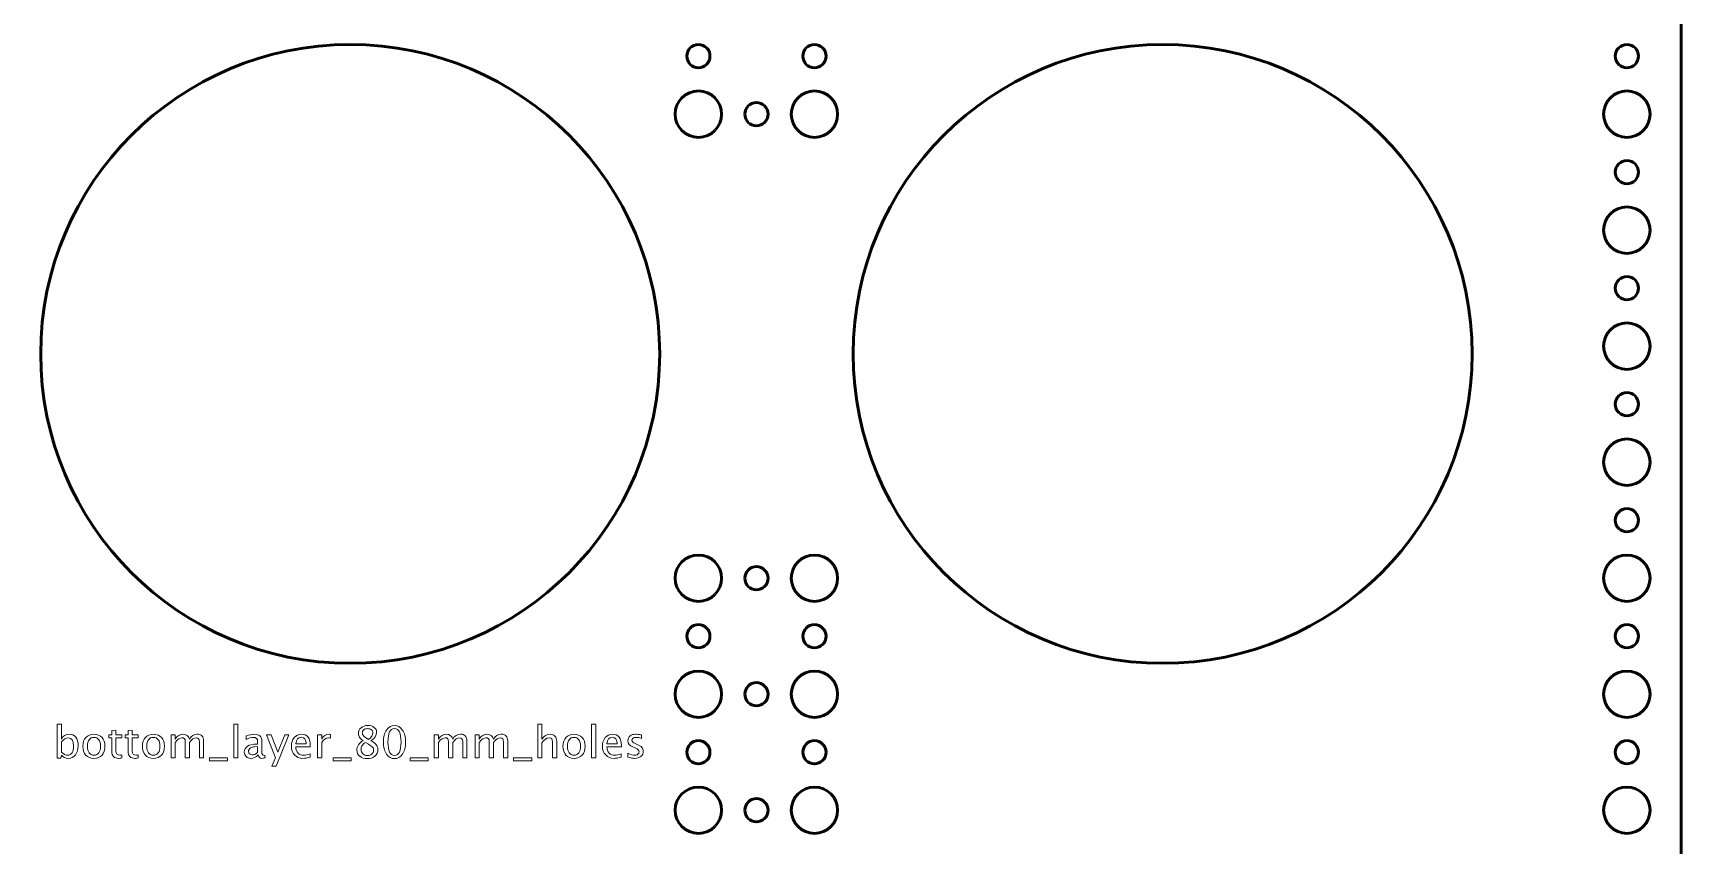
# Model space of a CAD drawing. Header units: centimetres. Extents: x -32.2 to 38.2, y -18.7 to 17.2.
# Drawn here: x 16.9 to 38.2, y -7.85 to 2.65 of the extents above; entities that cross this region are included whole.
import ezdxf

# ---------------------------------------------------------------- set-up
doc = ezdxf.new("R2010")
doc.units = ezdxf.units.CM
doc.header["$MEASUREMENT"] = 0
doc.layers.add('Layer 1', color=7, linetype='Continuous')

msp = doc.modelspace()

# ---------------------------------------------------------------- linework, layer by layer
at = {"layer": 'Layer 1', "lineweight": 53}
for centre, major_axis in [((21, -1.5), (0, 4)), ((25.5, 2.35), (0, 0.15)), ((27, 2.35), (0, 0.15)), ((31.5, -1.5), (0, 4)), ((37.5, 2.35), (0, 0.15)), ((25.50001, 1.59999), (0, 0.30001)), ((27.00001, 1.59999), (0, 0.30001)), ((37.50001, 1.59999), (0, 0.30001)), ((37.5, 0.85), (0, 0.15)), ((37.50001, 0.09999), (0, 0.30001)), ((37.5, -0.65), (0, 0.15)), ((37.50001, -1.40001), (0, 0.30001)), ((37.5, -2.15), (0, 0.15)), ((37.50001, -2.90001), (0, 0.30001)), ((37.5, -3.65), (0, 0.15)), ((25.50001, -4.40001), (0, 0.30001)), ((27.00001, -4.40001), (0, 0.30001)), ((37.50001, -4.40001), (0, 0.30001)), ((25.5, -5.15), (0, 0.15)), ((27, -5.15), (0, 0.15)), ((37.5, -5.15), (0, 0.15)), ((25.50001, -5.90001), (0, 0.30001)), ((27.00001, -5.90001), (0, 0.30001)), ((37.50001, -5.90001), (0, 0.30001)), ((25.5, -6.65), (0, 0.15)), ((27, -6.65), (0, 0.15)), ((37.5, -6.65), (0, 0.15)), ((25.50001, -7.40001), (0, 0.30001)), ((27.00001, -7.40001), (0, 0.30001)), ((37.50001, -7.40001), (0, 0.30001))]:
    msp.add_ellipse(centre, major_axis=major_axis, ratio=1, dxfattribs=at)
for points, knots in [([(3.8, -18.2), (3.8, -18.2), (3.8, 16.7), (3.8, 16.7), (3.8, 16.7), (3.8, 16.97614), (4.02386, 17.2), (4.3, 17.2), (4.3, 17.2), (4.3, 17.2), (37.7, 17.2), (37.7, 17.2), (37.7, 17.2), (37.97614, 17.2), (38.2, 16.97614), (38.2, 16.7), (38.2, 16.7), (38.2, 16.7), (38.2, -18.2), (38.2, -18.2), (38.2, -18.2), (38.2, -18.47614), (37.97614, -18.7), (37.7, -18.7), (37.7, -18.7), (37.7, -18.7), (4.3, -18.7), (4.3, -18.7), (4.3, -18.7), (4.02386, -18.7), (3.8, -18.47614), (3.8, -18.2)], [0, 0, 0, 0, 0.11111111, 0.11111111, 0.11111111, 0.11111111, 0.22222222, 0.22222222, 0.22222222, 0.22222222, 0.33333333, 0.33333333, 0.33333333, 0.33333333, 0.44444444, 0.44444444, 0.44444444, 0.44444444, 0.55555556, 0.55555556, 0.55555556, 0.55555556, 0.66666667, 0.66666667, 0.66666667, 0.66666667, 0.77777778, 0.77777778, 0.77777778, 0.77777778, 1, 1, 1, 1]), ([(26.1, 1.6), (26.1, 1.68284), (26.16716, 1.75), (26.25, 1.75), (26.25, 1.75), (26.33284, 1.75), (26.4, 1.68284), (26.4, 1.6), (26.4, 1.6), (26.4, 1.51716), (26.33284, 1.45), (26.25, 1.45), (26.25, 1.45), (26.16716, 1.45), (26.1, 1.51716), (26.1, 1.6)], [0, 0, 0, 0, 0.2, 0.2, 0.2, 0.2, 0.4, 0.4, 0.4, 0.4, 0.6, 0.6, 0.6, 0.6, 1, 1, 1, 1]), ([(26.1, -4.4), (26.1, -4.31716), (26.16716, -4.25), (26.25, -4.25), (26.25, -4.25), (26.33284, -4.25), (26.4, -4.31716), (26.4, -4.4), (26.4, -4.4), (26.4, -4.48284), (26.33284, -4.55), (26.25, -4.55), (26.25, -4.55), (26.16716, -4.55), (26.1, -4.48284), (26.1, -4.4)], [0, 0, 0, 0, 0.2, 0.2, 0.2, 0.2, 0.4, 0.4, 0.4, 0.4, 0.6, 0.6, 0.6, 0.6, 1, 1, 1, 1]), ([(26.1, -5.9), (26.1, -5.81716), (26.16716, -5.75), (26.25, -5.75), (26.25, -5.75), (26.33284, -5.75), (26.4, -5.81716), (26.4, -5.9), (26.4, -5.9), (26.4, -5.98284), (26.33284, -6.05), (26.25, -6.05), (26.25, -6.05), (26.16716, -6.05), (26.1, -5.98284), (26.1, -5.9)], [0, 0, 0, 0, 0.2, 0.2, 0.2, 0.2, 0.4, 0.4, 0.4, 0.4, 0.6, 0.6, 0.6, 0.6, 1, 1, 1, 1]), ([(26.1, -7.4), (26.1, -7.31716), (26.16716, -7.25), (26.25, -7.25), (26.25, -7.25), (26.33284, -7.25), (26.4, -7.31716), (26.4, -7.4), (26.4, -7.4), (26.4, -7.48284), (26.33284, -7.55), (26.25, -7.55), (26.25, -7.55), (26.16716, -7.55), (26.1, -7.48284), (26.1, -7.4)], [0, 0, 0, 0, 0.2, 0.2, 0.2, 0.2, 0.4, 0.4, 0.4, 0.4, 0.6, 0.6, 0.6, 0.6, 1, 1, 1, 1])]:
    msp.add_open_spline(points, degree=3, knots=knots, dxfattribs=at)
at = {"layer": 'Layer 1', "color": 5, "lineweight": 9}
for points, knots in [([(17.21384, -6.72591), (17.21384, -6.72591), (17.21384, -6.28734), (17.21384, -6.28734), (17.21384, -6.28734), (17.21384, -6.28734), (17.26802, -6.28734), (17.26802, -6.28734), (17.26802, -6.28734), (17.26802, -6.28734), (17.26802, -6.4799), (17.26802, -6.4799), (17.26802, -6.4799), (17.29022, -6.43804), (17.32362, -6.41716), (17.36812, -6.41716), (17.36812, -6.41716), (17.40415, -6.41716), (17.43246, -6.43023), (17.45316, -6.45648), (17.45316, -6.45648), (17.47385, -6.48273), (17.4842, -6.51857), (17.4842, -6.56401), (17.4842, -6.56401), (17.4842, -6.61349), (17.47244, -6.65347), (17.44902, -6.68376), (17.44902, -6.68376), (17.4256, -6.71415), (17.39474, -6.72929), (17.35655, -6.72929), (17.35655, -6.72929), (17.32108, -6.72929), (17.29154, -6.71575), (17.26802, -6.68856), (17.26802, -6.68856), (17.26802, -6.68856), (17.26144, -6.72591), (17.26144, -6.72591), (17.26144, -6.72591), (17.26144, -6.72591), (17.21384, -6.72591), (17.21384, -6.72591)], [0, 0, 0, 0, 0.08333333, 0.08333333, 0.08333333, 0.08333333, 0.16666667, 0.16666667, 0.16666667, 0.16666667, 0.25, 0.25, 0.25, 0.25, 0.33333333, 0.33333333, 0.33333333, 0.33333333, 0.41666667, 0.41666667, 0.41666667, 0.41666667, 0.5, 0.5, 0.5, 0.5, 0.58333333, 0.58333333, 0.58333333, 0.58333333, 0.66666667, 0.66666667, 0.66666667, 0.66666667, 0.75, 0.75, 0.75, 0.75, 0.83333333, 0.83333333, 0.83333333, 0.83333333, 1, 1, 1, 1]), ([(18.04958, -6.72243), (18.03283, -6.72704), (18.01825, -6.72929), (18.00593, -6.72929), (18.00593, -6.72929), (17.97827, -6.72929), (17.95673, -6.72139), (17.9413, -6.70559), (17.9413, -6.70559), (17.92578, -6.68978), (17.91806, -6.66786), (17.91806, -6.63974), (17.91806, -6.63974), (17.91806, -6.63974), (17.91806, -6.46401), (17.91806, -6.46401), (17.91806, -6.46401), (17.91806, -6.46401), (17.88062, -6.46401), (17.88062, -6.46401), (17.88062, -6.46401), (17.88062, -6.46401), (17.88062, -6.42337), (17.88062, -6.42337), (17.88062, -6.42337), (17.88062, -6.42337), (17.91806, -6.42337), (17.91806, -6.42337), (17.91806, -6.42337), (17.91806, -6.42337), (17.91806, -6.36927), (17.91806, -6.36927), (17.91806, -6.36927), (17.91806, -6.36927), (17.97225, -6.3641), (17.97225, -6.3641), (17.97225, -6.3641), (17.97225, -6.3641), (17.97225, -6.42337), (17.97225, -6.42337), (17.97225, -6.42337), (17.97225, -6.42337), (18.05071, -6.42337), (18.05071, -6.42337), (18.05071, -6.42337), (18.05071, -6.42337), (18.05071, -6.46401), (18.05071, -6.46401), (18.05071, -6.46401), (18.05071, -6.46401), (17.97225, -6.46401), (17.97225, -6.46401), (17.97225, -6.46401), (17.97225, -6.46401), (17.97225, -6.62995), (17.97225, -6.62995), (17.97225, -6.62995), (17.97225, -6.66909), (17.98928, -6.68865), (18.02324, -6.68865), (18.02324, -6.68865), (18.03048, -6.68865), (18.03923, -6.68743), (18.04958, -6.68508), (18.04958, -6.68508), (18.04958, -6.68508), (18.04958, -6.72243), (18.04958, -6.72243)], [0, 0, 0, 0, 0.05555556, 0.05555556, 0.05555556, 0.05555556, 0.11111111, 0.11111111, 0.11111111, 0.11111111, 0.16666667, 0.16666667, 0.16666667, 0.16666667, 0.22222222, 0.22222222, 0.22222222, 0.22222222, 0.27777778, 0.27777778, 0.27777778, 0.27777778, 0.33333333, 0.33333333, 0.33333333, 0.33333333, 0.38888889, 0.38888889, 0.38888889, 0.38888889, 0.44444444, 0.44444444, 0.44444444, 0.44444444, 0.5, 0.5, 0.5, 0.5, 0.55555556, 0.55555556, 0.55555556, 0.55555556, 0.61111111, 0.61111111, 0.61111111, 0.61111111, 0.66666667, 0.66666667, 0.66666667, 0.66666667, 0.72222222, 0.72222222, 0.72222222, 0.72222222, 0.77777778, 0.77777778, 0.77777778, 0.77777778, 0.83333333, 0.83333333, 0.83333333, 0.83333333, 0.88888889, 0.88888889, 0.88888889, 0.88888889, 1, 1, 1, 1]), ([(18.26068, -6.72243), (18.24393, -6.72704), (18.22935, -6.72929), (18.21703, -6.72929), (18.21703, -6.72929), (18.18937, -6.72929), (18.16783, -6.72139), (18.1524, -6.70559), (18.1524, -6.70559), (18.13688, -6.68978), (18.12916, -6.66786), (18.12916, -6.63974), (18.12916, -6.63974), (18.12916, -6.63974), (18.12916, -6.46401), (18.12916, -6.46401), (18.12916, -6.46401), (18.12916, -6.46401), (18.09172, -6.46401), (18.09172, -6.46401), (18.09172, -6.46401), (18.09172, -6.46401), (18.09172, -6.42337), (18.09172, -6.42337), (18.09172, -6.42337), (18.09172, -6.42337), (18.12916, -6.42337), (18.12916, -6.42337), (18.12916, -6.42337), (18.12916, -6.42337), (18.12916, -6.36927), (18.12916, -6.36927), (18.12916, -6.36927), (18.12916, -6.36927), (18.18335, -6.3641), (18.18335, -6.3641), (18.18335, -6.3641), (18.18335, -6.3641), (18.18335, -6.42337), (18.18335, -6.42337), (18.18335, -6.42337), (18.18335, -6.42337), (18.26181, -6.42337), (18.26181, -6.42337), (18.26181, -6.42337), (18.26181, -6.42337), (18.26181, -6.46401), (18.26181, -6.46401), (18.26181, -6.46401), (18.26181, -6.46401), (18.18335, -6.46401), (18.18335, -6.46401), (18.18335, -6.46401), (18.18335, -6.46401), (18.18335, -6.62995), (18.18335, -6.62995), (18.18335, -6.62995), (18.18335, -6.66909), (18.20038, -6.68865), (18.23434, -6.68865), (18.23434, -6.68865), (18.24158, -6.68865), (18.25033, -6.68743), (18.26068, -6.68508), (18.26068, -6.68508), (18.26068, -6.68508), (18.26068, -6.72243), (18.26068, -6.72243)], [0, 0, 0, 0, 0.05555556, 0.05555556, 0.05555556, 0.05555556, 0.11111111, 0.11111111, 0.11111111, 0.11111111, 0.16666667, 0.16666667, 0.16666667, 0.16666667, 0.22222222, 0.22222222, 0.22222222, 0.22222222, 0.27777778, 0.27777778, 0.27777778, 0.27777778, 0.33333333, 0.33333333, 0.33333333, 0.33333333, 0.38888889, 0.38888889, 0.38888889, 0.38888889, 0.44444444, 0.44444444, 0.44444444, 0.44444444, 0.5, 0.5, 0.5, 0.5, 0.55555556, 0.55555556, 0.55555556, 0.55555556, 0.61111111, 0.61111111, 0.61111111, 0.61111111, 0.66666667, 0.66666667, 0.66666667, 0.66666667, 0.72222222, 0.72222222, 0.72222222, 0.72222222, 0.77777778, 0.77777778, 0.77777778, 0.77777778, 0.83333333, 0.83333333, 0.83333333, 0.83333333, 0.88888889, 0.88888889, 0.88888889, 0.88888889, 1, 1, 1, 1]), ([(19.49398, -6.72252), (19.49398, -6.72252), (19.49398, -6.28734), (19.49398, -6.28734), (19.49398, -6.28734), (19.49398, -6.28734), (19.54816, -6.28734), (19.54816, -6.28734), (19.54816, -6.28734), (19.54816, -6.28734), (19.54816, -6.72252), (19.54816, -6.72252), (19.54816, -6.72252), (19.54816, -6.72252), (19.49398, -6.72252), (19.49398, -6.72252)], [0, 0, 0, 0, 0.2, 0.2, 0.2, 0.2, 0.4, 0.4, 0.4, 0.4, 0.6, 0.6, 0.6, 0.6, 1, 1, 1, 1]), ([(21.16697, -6.50041), (21.14458, -6.4848), (21.12897, -6.47031), (21.12022, -6.45686), (21.12022, -6.45686), (21.11147, -6.4435), (21.10714, -6.42732), (21.10714, -6.40841), (21.10714, -6.40841), (21.10714, -6.37755), (21.11843, -6.35244), (21.14091, -6.33315), (21.14091, -6.33315), (21.16349, -6.31387), (21.19294, -6.30427), (21.22925, -6.30427), (21.22925, -6.30427), (21.26274, -6.30427), (21.28993, -6.31245), (21.31072, -6.32882), (21.31072, -6.32882), (21.33151, -6.3451), (21.34195, -6.36636), (21.34195, -6.39242), (21.34195, -6.39242), (21.34195, -6.43193), (21.31664, -6.46796), (21.26612, -6.50041), (21.26612, -6.50041), (21.32755, -6.53052), (21.35832, -6.56937), (21.35832, -6.61697), (21.35832, -6.61697), (21.35832, -6.65093), (21.34543, -6.67868), (21.31975, -6.70032), (21.31975, -6.70032), (21.29406, -6.72186), (21.26104, -6.73268), (21.22059, -6.73268), (21.22059, -6.73268), (21.18024, -6.73268), (21.14769, -6.72252), (21.12285, -6.7022), (21.12285, -6.7022), (21.09811, -6.68197), (21.08569, -6.65526), (21.08569, -6.62224), (21.08569, -6.62224), (21.08569, -6.57332), (21.11278, -6.53277), (21.16697, -6.50041)], [0, 0, 0, 0, 0.07142857, 0.07142857, 0.07142857, 0.07142857, 0.14285714, 0.14285714, 0.14285714, 0.14285714, 0.21428571, 0.21428571, 0.21428571, 0.21428571, 0.28571429, 0.28571429, 0.28571429, 0.28571429, 0.35714286, 0.35714286, 0.35714286, 0.35714286, 0.42857143, 0.42857143, 0.42857143, 0.42857143, 0.5, 0.5, 0.5, 0.5, 0.57142857, 0.57142857, 0.57142857, 0.57142857, 0.64285714, 0.64285714, 0.64285714, 0.64285714, 0.71428571, 0.71428571, 0.71428571, 0.71428571, 0.78571429, 0.78571429, 0.78571429, 0.78571429, 0.85714286, 0.85714286, 0.85714286, 0.85714286, 1, 1, 1, 1]), ([(21.23583, -6.48339), (21.27384, -6.45827), (21.29284, -6.43042), (21.29284, -6.39966), (21.29284, -6.39966), (21.29284, -6.3832), (21.28644, -6.37003), (21.27374, -6.35996), (21.27374, -6.35996), (21.26095, -6.3499), (21.2443, -6.34491), (21.2237, -6.34491), (21.2237, -6.34491), (21.20375, -6.34491), (21.18748, -6.3498), (21.17497, -6.35968), (21.17497, -6.35968), (21.16246, -6.36956), (21.15625, -6.38226), (21.15625, -6.39797), (21.15625, -6.39797), (21.15625, -6.41321), (21.16189, -6.42694), (21.17318, -6.43917), (21.17318, -6.43917), (21.18447, -6.45131), (21.20535, -6.46608), (21.23583, -6.48339)], [0, 0, 0, 0, 0.125, 0.125, 0.125, 0.125, 0.25, 0.25, 0.25, 0.25, 0.375, 0.375, 0.375, 0.375, 0.5, 0.5, 0.5, 0.5, 0.625, 0.625, 0.625, 0.625, 0.75, 0.75, 0.75, 0.75, 1, 1, 1, 1]), ([(21.57242, -6.73268), (21.52962, -6.73268), (21.49509, -6.71302), (21.46894, -6.67379), (21.46894, -6.67379), (21.4427, -6.63456), (21.42962, -6.58282), (21.42962, -6.51847), (21.42962, -6.51847), (21.42962, -6.45413), (21.4427, -6.40239), (21.46894, -6.36316), (21.46894, -6.36316), (21.49509, -6.32393), (21.52962, -6.30427), (21.57242, -6.30427), (21.57242, -6.30427), (21.61541, -6.30427), (21.64994, -6.32384), (21.67609, -6.36297), (21.67609, -6.36297), (21.70215, -6.40211), (21.71523, -6.45394), (21.71523, -6.51847), (21.71523, -6.51847), (21.71523, -6.58282), (21.70215, -6.63456), (21.67609, -6.67379), (21.67609, -6.67379), (21.64994, -6.71302), (21.61541, -6.73268), (21.57242, -6.73268)], [0, 0, 0, 0, 0.11111111, 0.11111111, 0.11111111, 0.11111111, 0.22222222, 0.22222222, 0.22222222, 0.22222222, 0.33333333, 0.33333333, 0.33333333, 0.33333333, 0.44444444, 0.44444444, 0.44444444, 0.44444444, 0.55555556, 0.55555556, 0.55555556, 0.55555556, 0.66666667, 0.66666667, 0.66666667, 0.66666667, 0.77777778, 0.77777778, 0.77777778, 0.77777778, 1, 1, 1, 1]), ([(21.57233, -6.69204), (21.62887, -6.69204), (21.65709, -6.63419), (21.65709, -6.51847), (21.65709, -6.51847), (21.65709, -6.40276), (21.62887, -6.34491), (21.57233, -6.34491), (21.57233, -6.34491), (21.51598, -6.34491), (21.48776, -6.40276), (21.48776, -6.51847), (21.48776, -6.51847), (21.48776, -6.63419), (21.51598, -6.69204), (21.57233, -6.69204)], [0, 0, 0, 0, 0.2, 0.2, 0.2, 0.2, 0.4, 0.4, 0.4, 0.4, 0.6, 0.6, 0.6, 0.6, 1, 1, 1, 1]), ([(23.4236, -6.72252), (23.4236, -6.72252), (23.4236, -6.28734), (23.4236, -6.28734), (23.4236, -6.28734), (23.4236, -6.28734), (23.47778, -6.28734), (23.47778, -6.28734), (23.47778, -6.28734), (23.47778, -6.28734), (23.47778, -6.4799), (23.47778, -6.4799), (23.47778, -6.4799), (23.50647, -6.43804), (23.54166, -6.41716), (23.58324, -6.41716), (23.58324, -6.41716), (23.60939, -6.41716), (23.63018, -6.42534), (23.64552, -6.44181), (23.64552, -6.44181), (23.66085, -6.45817), (23.66856, -6.48028), (23.66856, -6.50794), (23.66856, -6.50794), (23.66856, -6.50794), (23.66856, -6.72252), (23.66856, -6.72252), (23.66856, -6.72252), (23.66856, -6.72252), (23.61438, -6.72252), (23.61438, -6.72252), (23.61438, -6.72252), (23.61438, -6.72252), (23.61438, -6.52562), (23.61438, -6.52562), (23.61438, -6.52562), (23.61438, -6.50342), (23.61108, -6.48762), (23.60459, -6.47821), (23.60459, -6.47821), (23.59801, -6.46871), (23.58719, -6.46401), (23.57204, -6.46401), (23.57204, -6.46401), (23.53874, -6.46401), (23.50732, -6.48574), (23.47778, -6.5292), (23.47778, -6.5292), (23.47778, -6.5292), (23.47778, -6.72252), (23.47778, -6.72252), (23.47778, -6.72252), (23.47778, -6.72252), (23.4236, -6.72252), (23.4236, -6.72252)], [0, 0, 0, 0, 0.06666667, 0.06666667, 0.06666667, 0.06666667, 0.13333333, 0.13333333, 0.13333333, 0.13333333, 0.2, 0.2, 0.2, 0.2, 0.26666667, 0.26666667, 0.26666667, 0.26666667, 0.33333333, 0.33333333, 0.33333333, 0.33333333, 0.4, 0.4, 0.4, 0.4, 0.46666667, 0.46666667, 0.46666667, 0.46666667, 0.53333333, 0.53333333, 0.53333333, 0.53333333, 0.6, 0.6, 0.6, 0.6, 0.66666667, 0.66666667, 0.66666667, 0.66666667, 0.73333333, 0.73333333, 0.73333333, 0.73333333, 0.8, 0.8, 0.8, 0.8, 0.86666667, 0.86666667, 0.86666667, 0.86666667, 1, 1, 1, 1]), ([(24.12068, -6.72252), (24.12068, -6.72252), (24.12068, -6.28734), (24.12068, -6.28734), (24.12068, -6.28734), (24.12068, -6.28734), (24.17486, -6.28734), (24.17486, -6.28734), (24.17486, -6.28734), (24.17486, -6.28734), (24.17486, -6.72252), (24.17486, -6.72252), (24.17486, -6.72252), (24.17486, -6.72252), (24.12068, -6.72252), (24.12068, -6.72252)], [0, 0, 0, 0, 0.2, 0.2, 0.2, 0.2, 0.4, 0.4, 0.4, 0.4, 0.6, 0.6, 0.6, 0.6, 1, 1, 1, 1]), ([(17.26802, -6.65121), (17.29596, -6.67614), (17.32259, -6.68865), (17.34789, -6.68865), (17.34789, -6.68865), (17.37282, -6.68865), (17.39211, -6.67821), (17.40565, -6.65742), (17.40565, -6.65742), (17.41929, -6.63663), (17.42607, -6.60737), (17.42607, -6.56956), (17.42607, -6.56956), (17.42607, -6.49957), (17.40292, -6.46457), (17.35664, -6.46457), (17.35664, -6.46457), (17.32635, -6.46457), (17.29681, -6.48094), (17.26802, -6.51377), (17.26802, -6.51377), (17.26802, -6.51377), (17.26802, -6.65121), (17.26802, -6.65121)], [0, 0, 0, 0, 0.14285714, 0.14285714, 0.14285714, 0.14285714, 0.28571429, 0.28571429, 0.28571429, 0.28571429, 0.42857143, 0.42857143, 0.42857143, 0.42857143, 0.57142857, 0.57142857, 0.57142857, 0.57142857, 0.71428571, 0.71428571, 0.71428571, 0.71428571, 1, 1, 1, 1]), ([(17.68815, -6.72929), (17.64422, -6.72929), (17.60941, -6.71528), (17.58383, -6.68724), (17.58383, -6.68724), (17.55814, -6.65921), (17.54535, -6.62111), (17.54535, -6.57304), (17.54535, -6.57304), (17.54535, -6.52506), (17.55814, -6.48705), (17.58383, -6.45911), (17.58383, -6.45911), (17.60941, -6.43117), (17.64422, -6.41716), (17.68815, -6.41716), (17.68815, -6.41716), (17.73209, -6.41716), (17.76689, -6.43117), (17.79248, -6.45911), (17.79248, -6.45911), (17.81816, -6.48705), (17.83096, -6.52506), (17.83096, -6.57304), (17.83096, -6.57304), (17.83096, -6.62111), (17.81816, -6.65921), (17.79248, -6.68724), (17.79248, -6.68724), (17.76689, -6.71528), (17.73209, -6.72929), (17.68815, -6.72929)], [0, 0, 0, 0, 0.11111111, 0.11111111, 0.11111111, 0.11111111, 0.22222222, 0.22222222, 0.22222222, 0.22222222, 0.33333333, 0.33333333, 0.33333333, 0.33333333, 0.44444444, 0.44444444, 0.44444444, 0.44444444, 0.55555556, 0.55555556, 0.55555556, 0.55555556, 0.66666667, 0.66666667, 0.66666667, 0.66666667, 0.77777778, 0.77777778, 0.77777778, 0.77777778, 1, 1, 1, 1]), ([(17.68806, -6.68865), (17.71487, -6.68865), (17.73575, -6.67859), (17.75062, -6.65836), (17.75062, -6.65836), (17.76539, -6.63823), (17.77282, -6.60973), (17.77282, -6.57304), (17.77282, -6.57304), (17.77282, -6.53644), (17.76539, -6.50803), (17.75062, -6.4879), (17.75062, -6.4879), (17.73575, -6.46786), (17.71487, -6.4578), (17.68806, -6.4578), (17.68806, -6.4578), (17.66115, -6.4578), (17.64027, -6.46786), (17.62559, -6.4879), (17.62559, -6.4879), (17.61082, -6.50803), (17.60349, -6.53644), (17.60349, -6.57304), (17.60349, -6.57304), (17.60349, -6.60973), (17.61082, -6.63823), (17.62559, -6.65836), (17.62559, -6.65836), (17.64027, -6.67859), (17.66115, -6.68865), (17.68806, -6.68865)], [0, 0, 0, 0, 0.11111111, 0.11111111, 0.11111111, 0.11111111, 0.22222222, 0.22222222, 0.22222222, 0.22222222, 0.33333333, 0.33333333, 0.33333333, 0.33333333, 0.44444444, 0.44444444, 0.44444444, 0.44444444, 0.55555556, 0.55555556, 0.55555556, 0.55555556, 0.66666667, 0.66666667, 0.66666667, 0.66666667, 0.77777778, 0.77777778, 0.77777778, 0.77777778, 1, 1, 1, 1]), ([(18.4571, -6.72929), (18.41317, -6.72929), (18.37836, -6.71528), (18.35278, -6.68724), (18.35278, -6.68724), (18.32709, -6.65921), (18.3143, -6.62111), (18.3143, -6.57304), (18.3143, -6.57304), (18.3143, -6.52506), (18.32709, -6.48705), (18.35278, -6.45911), (18.35278, -6.45911), (18.37836, -6.43117), (18.41317, -6.41716), (18.4571, -6.41716), (18.4571, -6.41716), (18.50104, -6.41716), (18.53584, -6.43117), (18.56143, -6.45911), (18.56143, -6.45911), (18.58711, -6.48705), (18.59991, -6.52506), (18.59991, -6.57304), (18.59991, -6.57304), (18.59991, -6.62111), (18.58711, -6.65921), (18.56143, -6.68724), (18.56143, -6.68724), (18.53584, -6.71528), (18.50104, -6.72929), (18.4571, -6.72929)], [0, 0, 0, 0, 0.11111111, 0.11111111, 0.11111111, 0.11111111, 0.22222222, 0.22222222, 0.22222222, 0.22222222, 0.33333333, 0.33333333, 0.33333333, 0.33333333, 0.44444444, 0.44444444, 0.44444444, 0.44444444, 0.55555556, 0.55555556, 0.55555556, 0.55555556, 0.66666667, 0.66666667, 0.66666667, 0.66666667, 0.77777778, 0.77777778, 0.77777778, 0.77777778, 1, 1, 1, 1]), ([(18.45701, -6.68865), (18.48382, -6.68865), (18.5047, -6.67859), (18.51957, -6.65836), (18.51957, -6.65836), (18.53434, -6.63823), (18.54177, -6.60973), (18.54177, -6.57304), (18.54177, -6.57304), (18.54177, -6.53644), (18.53434, -6.50803), (18.51957, -6.4879), (18.51957, -6.4879), (18.5047, -6.46786), (18.48382, -6.4578), (18.45701, -6.4578), (18.45701, -6.4578), (18.4301, -6.4578), (18.40922, -6.46786), (18.39454, -6.4879), (18.39454, -6.4879), (18.37977, -6.50803), (18.37244, -6.53644), (18.37244, -6.57304), (18.37244, -6.57304), (18.37244, -6.60973), (18.37977, -6.63823), (18.39454, -6.65836), (18.39454, -6.65836), (18.40922, -6.67859), (18.4301, -6.68865), (18.45701, -6.68865)], [0, 0, 0, 0, 0.11111111, 0.11111111, 0.11111111, 0.11111111, 0.22222222, 0.22222222, 0.22222222, 0.22222222, 0.33333333, 0.33333333, 0.33333333, 0.33333333, 0.44444444, 0.44444444, 0.44444444, 0.44444444, 0.55555556, 0.55555556, 0.55555556, 0.55555556, 0.66666667, 0.66666667, 0.66666667, 0.66666667, 0.77777778, 0.77777778, 0.77777778, 0.77777778, 1, 1, 1, 1]), ([(18.68476, -6.72252), (18.68476, -6.72252), (18.68476, -6.42337), (18.68476, -6.42337), (18.68476, -6.42337), (18.68476, -6.42337), (18.73894, -6.42337), (18.73894, -6.42337), (18.73894, -6.42337), (18.73894, -6.42337), (18.73894, -6.4799), (18.73894, -6.4799), (18.73894, -6.4799), (18.76538, -6.43804), (18.79924, -6.41716), (18.84073, -6.41716), (18.84073, -6.41716), (18.88071, -6.41716), (18.9079, -6.43804), (18.92239, -6.4799), (18.92239, -6.4799), (18.94807, -6.43767), (18.98156, -6.41659), (19.02267, -6.41659), (19.02267, -6.41659), (19.04891, -6.41659), (19.06933, -6.42431), (19.08391, -6.43983), (19.08391, -6.43983), (19.09849, -6.45535), (19.10583, -6.47708), (19.10583, -6.50502), (19.10583, -6.50502), (19.10583, -6.50502), (19.10583, -6.72252), (19.10583, -6.72252), (19.10583, -6.72252), (19.10583, -6.72252), (19.05164, -6.72252), (19.05164, -6.72252), (19.05164, -6.72252), (19.05164, -6.72252), (19.05164, -6.51396), (19.05164, -6.51396), (19.05164, -6.51396), (19.05164, -6.4799), (19.0381, -6.46288), (19.011, -6.46288), (19.011, -6.46288), (18.98287, -6.46288), (18.95334, -6.48273), (18.92239, -6.52252), (18.92239, -6.52252), (18.92239, -6.52252), (18.92239, -6.72252), (18.92239, -6.72252), (18.92239, -6.72252), (18.92239, -6.72252), (18.8682, -6.72252), (18.8682, -6.72252), (18.8682, -6.72252), (18.8682, -6.72252), (18.8682, -6.51377), (18.8682, -6.51377), (18.8682, -6.51377), (18.8682, -6.47943), (18.85446, -6.46231), (18.8269, -6.46231), (18.8269, -6.46231), (18.79953, -6.46231), (18.77017, -6.48226), (18.73894, -6.52224), (18.73894, -6.52224), (18.73894, -6.52224), (18.73894, -6.72252), (18.73894, -6.72252), (18.73894, -6.72252), (18.73894, -6.72252), (18.68476, -6.72252), (18.68476, -6.72252)], [0, 0, 0, 0, 0.04761905, 0.04761905, 0.04761905, 0.04761905, 0.0952381, 0.0952381, 0.0952381, 0.0952381, 0.14285714, 0.14285714, 0.14285714, 0.14285714, 0.19047619, 0.19047619, 0.19047619, 0.19047619, 0.23809524, 0.23809524, 0.23809524, 0.23809524, 0.28571429, 0.28571429, 0.28571429, 0.28571429, 0.33333333, 0.33333333, 0.33333333, 0.33333333, 0.38095238, 0.38095238, 0.38095238, 0.38095238, 0.42857143, 0.42857143, 0.42857143, 0.42857143, 0.47619048, 0.47619048, 0.47619048, 0.47619048, 0.52380952, 0.52380952, 0.52380952, 0.52380952, 0.57142857, 0.57142857, 0.57142857, 0.57142857, 0.61904762, 0.61904762, 0.61904762, 0.61904762, 0.66666667, 0.66666667, 0.66666667, 0.66666667, 0.71428571, 0.71428571, 0.71428571, 0.71428571, 0.76190476, 0.76190476, 0.76190476, 0.76190476, 0.80952381, 0.80952381, 0.80952381, 0.80952381, 0.85714286, 0.85714286, 0.85714286, 0.85714286, 0.9047619, 0.9047619, 0.9047619, 0.9047619, 1, 1, 1, 1]), ([(19.81128, -6.68442), (19.77873, -6.71434), (19.74741, -6.72929), (19.7173, -6.72929), (19.7173, -6.72929), (19.69256, -6.72929), (19.67196, -6.72158), (19.65569, -6.70606), (19.65569, -6.70606), (19.63932, -6.69054), (19.63113, -6.67097), (19.63113, -6.64736), (19.63113, -6.64736), (19.63113, -6.61471), (19.64487, -6.58959), (19.67234, -6.5721), (19.67234, -6.5721), (19.69981, -6.5546), (19.73922, -6.54585), (19.79059, -6.54585), (19.79059, -6.54585), (19.79059, -6.54585), (19.80329, -6.54585), (19.80329, -6.54585), (19.80329, -6.54585), (19.80329, -6.54585), (19.80329, -6.50982), (19.80329, -6.50982), (19.80329, -6.50982), (19.80329, -6.47511), (19.78522, -6.4578), (19.74901, -6.4578), (19.74901, -6.4578), (19.72097, -6.4578), (19.6903, -6.46664), (19.6571, -6.48433), (19.6571, -6.48433), (19.6571, -6.48433), (19.6571, -6.43974), (19.6571, -6.43974), (19.6571, -6.43974), (19.6936, -6.42468), (19.72803, -6.41716), (19.76029, -6.41716), (19.76029, -6.41716), (19.7935, -6.41716), (19.81806, -6.42468), (19.83377, -6.43983), (19.83377, -6.43983), (19.84957, -6.45498), (19.85747, -6.47831), (19.85747, -6.50982), (19.85747, -6.50982), (19.85747, -6.50982), (19.85747, -6.645), (19.85747, -6.645), (19.85747, -6.645), (19.85747, -6.67595), (19.86697, -6.69148), (19.88607, -6.69148), (19.88607, -6.69148), (19.88842, -6.69148), (19.8919, -6.6911), (19.89651, -6.69035), (19.89651, -6.69035), (19.89651, -6.69035), (19.90037, -6.72045), (19.90037, -6.72045), (19.90037, -6.72045), (19.88805, -6.72638), (19.8745, -6.72929), (19.85964, -6.72929), (19.85964, -6.72929), (19.83433, -6.72929), (19.81824, -6.71434), (19.81128, -6.68442)], [0, 0, 0, 0, 0.05, 0.05, 0.05, 0.05, 0.1, 0.1, 0.1, 0.1, 0.15, 0.15, 0.15, 0.15, 0.2, 0.2, 0.2, 0.2, 0.25, 0.25, 0.25, 0.25, 0.3, 0.3, 0.3, 0.3, 0.35, 0.35, 0.35, 0.35, 0.4, 0.4, 0.4, 0.4, 0.45, 0.45, 0.45, 0.45, 0.5, 0.5, 0.5, 0.5, 0.55, 0.55, 0.55, 0.55, 0.6, 0.6, 0.6, 0.6, 0.65, 0.65, 0.65, 0.65, 0.7, 0.7, 0.7, 0.7, 0.75, 0.75, 0.75, 0.75, 0.8, 0.8, 0.8, 0.8, 0.85, 0.85, 0.85, 0.85, 0.9, 0.9, 0.9, 0.9, 1, 1, 1, 1]), ([(19.80329, -6.65488), (19.80329, -6.65488), (19.80329, -6.57802), (19.80329, -6.57802), (19.80329, -6.57802), (19.80329, -6.57802), (19.78588, -6.57746), (19.78588, -6.57746), (19.78588, -6.57746), (19.75578, -6.57746), (19.73151, -6.58301), (19.71298, -6.59411), (19.71298, -6.59411), (19.69454, -6.6053), (19.68532, -6.62007), (19.68532, -6.63851), (19.68532, -6.63851), (19.68532, -6.6514), (19.68993, -6.66231), (19.69905, -6.67125), (19.69905, -6.67125), (19.70827, -6.68019), (19.71947, -6.6847), (19.73273, -6.6847), (19.73273, -6.6847), (19.75531, -6.6847), (19.77883, -6.67473), (19.80329, -6.65488)], [0, 0, 0, 0, 0.125, 0.125, 0.125, 0.125, 0.25, 0.25, 0.25, 0.25, 0.375, 0.375, 0.375, 0.375, 0.5, 0.5, 0.5, 0.5, 0.625, 0.625, 0.625, 0.625, 0.75, 0.75, 0.75, 0.75, 1, 1, 1, 1]), ([(19.98644, -6.83146), (19.98644, -6.83146), (20.03498, -6.7229), (20.03498, -6.7229), (20.03498, -6.7229), (20.03498, -6.7229), (19.91909, -6.42337), (19.91909, -6.42337), (19.91909, -6.42337), (19.91909, -6.42337), (19.97722, -6.42337), (19.97722, -6.42337), (19.97722, -6.42337), (19.97722, -6.42337), (20.06339, -6.6499), (20.06339, -6.6499), (20.06339, -6.6499), (20.06339, -6.6499), (20.1553, -6.42337), (20.1553, -6.42337), (20.1553, -6.42337), (20.1553, -6.42337), (20.20639, -6.42337), (20.20639, -6.42337), (20.20639, -6.42337), (20.20639, -6.42337), (20.04289, -6.83146), (20.04289, -6.83146), (20.04289, -6.83146), (20.04289, -6.83146), (19.98644, -6.83146), (19.98644, -6.83146)], [0, 0, 0, 0, 0.11111111, 0.11111111, 0.11111111, 0.11111111, 0.22222222, 0.22222222, 0.22222222, 0.22222222, 0.33333333, 0.33333333, 0.33333333, 0.33333333, 0.44444444, 0.44444444, 0.44444444, 0.44444444, 0.55555556, 0.55555556, 0.55555556, 0.55555556, 0.66666667, 0.66666667, 0.66666667, 0.66666667, 0.77777778, 0.77777778, 0.77777778, 0.77777778, 1, 1, 1, 1]), ([(20.48324, -6.71292), (20.44684, -6.72384), (20.4157, -6.72929), (20.38973, -6.72929), (20.38973, -6.72929), (20.34543, -6.72929), (20.3094, -6.71462), (20.28164, -6.68536), (20.28164, -6.68536), (20.25389, -6.6561), (20.23997, -6.61819), (20.23997, -6.57153), (20.23997, -6.57153), (20.23997, -6.52628), (20.2522, -6.48912), (20.27675, -6.46006), (20.27675, -6.46006), (20.30131, -6.43108), (20.33273, -6.41659), (20.37101, -6.41659), (20.37101, -6.41659), (20.40723, -6.41659), (20.43527, -6.42948), (20.45502, -6.45526), (20.45502, -6.45526), (20.47478, -6.48103), (20.48465, -6.51753), (20.48465, -6.56485), (20.48465, -6.56485), (20.48465, -6.56485), (20.48437, -6.58141), (20.48437, -6.58141), (20.48437, -6.58141), (20.48437, -6.58141), (20.29528, -6.58141), (20.29528, -6.58141), (20.29528, -6.58141), (20.30319, -6.65291), (20.33809, -6.68865), (20.39989, -6.68865), (20.39989, -6.68865), (20.42257, -6.68865), (20.45032, -6.68226), (20.48324, -6.66946), (20.48324, -6.66946), (20.48324, -6.66946), (20.48324, -6.71292), (20.48324, -6.71292)], [0, 0, 0, 0, 0.07692308, 0.07692308, 0.07692308, 0.07692308, 0.15384615, 0.15384615, 0.15384615, 0.15384615, 0.23076923, 0.23076923, 0.23076923, 0.23076923, 0.30769231, 0.30769231, 0.30769231, 0.30769231, 0.38461538, 0.38461538, 0.38461538, 0.38461538, 0.46153846, 0.46153846, 0.46153846, 0.46153846, 0.53846154, 0.53846154, 0.53846154, 0.53846154, 0.61538462, 0.61538462, 0.61538462, 0.61538462, 0.69230769, 0.69230769, 0.69230769, 0.69230769, 0.76923077, 0.76923077, 0.76923077, 0.76923077, 0.84615385, 0.84615385, 0.84615385, 0.84615385, 1, 1, 1, 1]), ([(20.29811, -6.54077), (20.29811, -6.54077), (20.43019, -6.54077), (20.43019, -6.54077), (20.43019, -6.54077), (20.43019, -6.48508), (20.4094, -6.45723), (20.36791, -6.45723), (20.36791, -6.45723), (20.32614, -6.45723), (20.3029, -6.48508), (20.29811, -6.54077)], [0, 0, 0, 0, 0.25, 0.25, 0.25, 0.25, 0.5, 0.5, 0.5, 0.5, 1, 1, 1, 1]), ([(20.57817, -6.72252), (20.57817, -6.72252), (20.57817, -6.42337), (20.57817, -6.42337), (20.57817, -6.42337), (20.57817, -6.42337), (20.63235, -6.42337), (20.63235, -6.42337), (20.63235, -6.42337), (20.63235, -6.42337), (20.63235, -6.4799), (20.63235, -6.4799), (20.63235, -6.4799), (20.6539, -6.43804), (20.68513, -6.41716), (20.72614, -6.41716), (20.72614, -6.41716), (20.73169, -6.41716), (20.73753, -6.41763), (20.74355, -6.41857), (20.74355, -6.41857), (20.74355, -6.41857), (20.74355, -6.46927), (20.74355, -6.46927), (20.74355, -6.46927), (20.73414, -6.46617), (20.72586, -6.46457), (20.71871, -6.46457), (20.71871, -6.46457), (20.68428, -6.46457), (20.65549, -6.48489), (20.63235, -6.52562), (20.63235, -6.52562), (20.63235, -6.52562), (20.63235, -6.72252), (20.63235, -6.72252), (20.63235, -6.72252), (20.63235, -6.72252), (20.57817, -6.72252), (20.57817, -6.72252)], [0, 0, 0, 0, 0.09090909, 0.09090909, 0.09090909, 0.09090909, 0.18181818, 0.18181818, 0.18181818, 0.18181818, 0.27272727, 0.27272727, 0.27272727, 0.27272727, 0.36363636, 0.36363636, 0.36363636, 0.36363636, 0.45454545, 0.45454545, 0.45454545, 0.45454545, 0.54545455, 0.54545455, 0.54545455, 0.54545455, 0.63636364, 0.63636364, 0.63636364, 0.63636364, 0.72727273, 0.72727273, 0.72727273, 0.72727273, 0.81818182, 0.81818182, 0.81818182, 0.81818182, 1, 1, 1, 1]), ([(21.19651, -6.52243), (21.1745, -6.53936), (21.15954, -6.55413), (21.15164, -6.56673), (21.15164, -6.56673), (21.14383, -6.57934), (21.13988, -6.59496), (21.13988, -6.61377), (21.13988, -6.61377), (21.13988, -6.6371), (21.1474, -6.65601), (21.16255, -6.6704), (21.16255, -6.6704), (21.1777, -6.6848), (21.19755, -6.69204), (21.22229, -6.69204), (21.22229, -6.69204), (21.24609, -6.69204), (21.26547, -6.68593), (21.28042, -6.6736), (21.28042, -6.6736), (21.29548, -6.66128), (21.303, -6.64529), (21.303, -6.62562), (21.303, -6.62562), (21.303, -6.60982), (21.29839, -6.59637), (21.28908, -6.58546), (21.28908, -6.58546), (21.27977, -6.57454), (21.2618, -6.56118), (21.23517, -6.54538), (21.23517, -6.54538), (21.23517, -6.54538), (21.19651, -6.52243), (21.19651, -6.52243)], [0, 0, 0, 0, 0.1, 0.1, 0.1, 0.1, 0.2, 0.2, 0.2, 0.2, 0.3, 0.3, 0.3, 0.3, 0.4, 0.4, 0.4, 0.4, 0.5, 0.5, 0.5, 0.5, 0.6, 0.6, 0.6, 0.6, 0.7, 0.7, 0.7, 0.7, 0.8, 0.8, 0.8, 0.8, 1, 1, 1, 1]), ([(22.08738, -6.72252), (22.08738, -6.72252), (22.08738, -6.42337), (22.08738, -6.42337), (22.08738, -6.42337), (22.08738, -6.42337), (22.14156, -6.42337), (22.14156, -6.42337), (22.14156, -6.42337), (22.14156, -6.42337), (22.14156, -6.4799), (22.14156, -6.4799), (22.14156, -6.4799), (22.168, -6.43804), (22.20186, -6.41716), (22.24335, -6.41716), (22.24335, -6.41716), (22.28333, -6.41716), (22.31052, -6.43804), (22.32501, -6.4799), (22.32501, -6.4799), (22.35069, -6.43767), (22.38418, -6.41659), (22.42529, -6.41659), (22.42529, -6.41659), (22.45153, -6.41659), (22.47195, -6.42431), (22.48653, -6.43983), (22.48653, -6.43983), (22.50111, -6.45535), (22.50845, -6.47708), (22.50845, -6.50502), (22.50845, -6.50502), (22.50845, -6.50502), (22.50845, -6.72252), (22.50845, -6.72252), (22.50845, -6.72252), (22.50845, -6.72252), (22.45426, -6.72252), (22.45426, -6.72252), (22.45426, -6.72252), (22.45426, -6.72252), (22.45426, -6.51396), (22.45426, -6.51396), (22.45426, -6.51396), (22.45426, -6.4799), (22.44072, -6.46288), (22.41362, -6.46288), (22.41362, -6.46288), (22.38549, -6.46288), (22.35596, -6.48273), (22.32501, -6.52252), (22.32501, -6.52252), (22.32501, -6.52252), (22.32501, -6.72252), (22.32501, -6.72252), (22.32501, -6.72252), (22.32501, -6.72252), (22.27082, -6.72252), (22.27082, -6.72252), (22.27082, -6.72252), (22.27082, -6.72252), (22.27082, -6.51377), (22.27082, -6.51377), (22.27082, -6.51377), (22.27082, -6.47943), (22.25708, -6.46231), (22.22952, -6.46231), (22.22952, -6.46231), (22.20215, -6.46231), (22.17279, -6.48226), (22.14156, -6.52224), (22.14156, -6.52224), (22.14156, -6.52224), (22.14156, -6.72252), (22.14156, -6.72252), (22.14156, -6.72252), (22.14156, -6.72252), (22.08738, -6.72252), (22.08738, -6.72252)], [0, 0, 0, 0, 0.04761905, 0.04761905, 0.04761905, 0.04761905, 0.0952381, 0.0952381, 0.0952381, 0.0952381, 0.14285714, 0.14285714, 0.14285714, 0.14285714, 0.19047619, 0.19047619, 0.19047619, 0.19047619, 0.23809524, 0.23809524, 0.23809524, 0.23809524, 0.28571429, 0.28571429, 0.28571429, 0.28571429, 0.33333333, 0.33333333, 0.33333333, 0.33333333, 0.38095238, 0.38095238, 0.38095238, 0.38095238, 0.42857143, 0.42857143, 0.42857143, 0.42857143, 0.47619048, 0.47619048, 0.47619048, 0.47619048, 0.52380952, 0.52380952, 0.52380952, 0.52380952, 0.57142857, 0.57142857, 0.57142857, 0.57142857, 0.61904762, 0.61904762, 0.61904762, 0.61904762, 0.66666667, 0.66666667, 0.66666667, 0.66666667, 0.71428571, 0.71428571, 0.71428571, 0.71428571, 0.76190476, 0.76190476, 0.76190476, 0.76190476, 0.80952381, 0.80952381, 0.80952381, 0.80952381, 0.85714286, 0.85714286, 0.85714286, 0.85714286, 0.9047619, 0.9047619, 0.9047619, 0.9047619, 1, 1, 1, 1]), ([(22.61438, -6.72252), (22.61438, -6.72252), (22.61438, -6.42337), (22.61438, -6.42337), (22.61438, -6.42337), (22.61438, -6.42337), (22.66856, -6.42337), (22.66856, -6.42337), (22.66856, -6.42337), (22.66856, -6.42337), (22.66856, -6.4799), (22.66856, -6.4799), (22.66856, -6.4799), (22.695, -6.43804), (22.72886, -6.41716), (22.77035, -6.41716), (22.77035, -6.41716), (22.81033, -6.41716), (22.83752, -6.43804), (22.85201, -6.4799), (22.85201, -6.4799), (22.87769, -6.43767), (22.91118, -6.41659), (22.95229, -6.41659), (22.95229, -6.41659), (22.97853, -6.41659), (22.99895, -6.42431), (23.01353, -6.43983), (23.01353, -6.43983), (23.02811, -6.45535), (23.03545, -6.47708), (23.03545, -6.50502), (23.03545, -6.50502), (23.03545, -6.50502), (23.03545, -6.72252), (23.03545, -6.72252), (23.03545, -6.72252), (23.03545, -6.72252), (22.98126, -6.72252), (22.98126, -6.72252), (22.98126, -6.72252), (22.98126, -6.72252), (22.98126, -6.51396), (22.98126, -6.51396), (22.98126, -6.51396), (22.98126, -6.4799), (22.96772, -6.46288), (22.94062, -6.46288), (22.94062, -6.46288), (22.91249, -6.46288), (22.88296, -6.48273), (22.85201, -6.52252), (22.85201, -6.52252), (22.85201, -6.52252), (22.85201, -6.72252), (22.85201, -6.72252), (22.85201, -6.72252), (22.85201, -6.72252), (22.79782, -6.72252), (22.79782, -6.72252), (22.79782, -6.72252), (22.79782, -6.72252), (22.79782, -6.51377), (22.79782, -6.51377), (22.79782, -6.51377), (22.79782, -6.47943), (22.78408, -6.46231), (22.75652, -6.46231), (22.75652, -6.46231), (22.72915, -6.46231), (22.69979, -6.48226), (22.66856, -6.52224), (22.66856, -6.52224), (22.66856, -6.52224), (22.66856, -6.72252), (22.66856, -6.72252), (22.66856, -6.72252), (22.66856, -6.72252), (22.61438, -6.72252), (22.61438, -6.72252)], [0, 0, 0, 0, 0.04761905, 0.04761905, 0.04761905, 0.04761905, 0.0952381, 0.0952381, 0.0952381, 0.0952381, 0.14285714, 0.14285714, 0.14285714, 0.14285714, 0.19047619, 0.19047619, 0.19047619, 0.19047619, 0.23809524, 0.23809524, 0.23809524, 0.23809524, 0.28571429, 0.28571429, 0.28571429, 0.28571429, 0.33333333, 0.33333333, 0.33333333, 0.33333333, 0.38095238, 0.38095238, 0.38095238, 0.38095238, 0.42857143, 0.42857143, 0.42857143, 0.42857143, 0.47619048, 0.47619048, 0.47619048, 0.47619048, 0.52380952, 0.52380952, 0.52380952, 0.52380952, 0.57142857, 0.57142857, 0.57142857, 0.57142857, 0.61904762, 0.61904762, 0.61904762, 0.61904762, 0.66666667, 0.66666667, 0.66666667, 0.66666667, 0.71428571, 0.71428571, 0.71428571, 0.71428571, 0.76190476, 0.76190476, 0.76190476, 0.76190476, 0.80952381, 0.80952381, 0.80952381, 0.80952381, 0.85714286, 0.85714286, 0.85714286, 0.85714286, 0.9047619, 0.9047619, 0.9047619, 0.9047619, 1, 1, 1, 1]), ([(23.89302, -6.72929), (23.84909, -6.72929), (23.81428, -6.71528), (23.7887, -6.68724), (23.7887, -6.68724), (23.76301, -6.65921), (23.75022, -6.62111), (23.75022, -6.57304), (23.75022, -6.57304), (23.75022, -6.52506), (23.76301, -6.48705), (23.7887, -6.45911), (23.7887, -6.45911), (23.81428, -6.43117), (23.84909, -6.41716), (23.89302, -6.41716), (23.89302, -6.41716), (23.93696, -6.41716), (23.97176, -6.43117), (23.99735, -6.45911), (23.99735, -6.45911), (24.02303, -6.48705), (24.03583, -6.52506), (24.03583, -6.57304), (24.03583, -6.57304), (24.03583, -6.62111), (24.02303, -6.65921), (23.99735, -6.68724), (23.99735, -6.68724), (23.97176, -6.71528), (23.93696, -6.72929), (23.89302, -6.72929)], [0, 0, 0, 0, 0.11111111, 0.11111111, 0.11111111, 0.11111111, 0.22222222, 0.22222222, 0.22222222, 0.22222222, 0.33333333, 0.33333333, 0.33333333, 0.33333333, 0.44444444, 0.44444444, 0.44444444, 0.44444444, 0.55555556, 0.55555556, 0.55555556, 0.55555556, 0.66666667, 0.66666667, 0.66666667, 0.66666667, 0.77777778, 0.77777778, 0.77777778, 0.77777778, 1, 1, 1, 1]), ([(23.89293, -6.68865), (23.91974, -6.68865), (23.94062, -6.67859), (23.95549, -6.65836), (23.95549, -6.65836), (23.97026, -6.63823), (23.97769, -6.60973), (23.97769, -6.57304), (23.97769, -6.57304), (23.97769, -6.53644), (23.97026, -6.50803), (23.95549, -6.4879), (23.95549, -6.4879), (23.94062, -6.46786), (23.91974, -6.4578), (23.89293, -6.4578), (23.89293, -6.4578), (23.86602, -6.4578), (23.84514, -6.46786), (23.83046, -6.4879), (23.83046, -6.4879), (23.81569, -6.50803), (23.80836, -6.53644), (23.80836, -6.57304), (23.80836, -6.57304), (23.80836, -6.60973), (23.81569, -6.63823), (23.83046, -6.65836), (23.83046, -6.65836), (23.84514, -6.67859), (23.86602, -6.68865), (23.89293, -6.68865)], [0, 0, 0, 0, 0.11111111, 0.11111111, 0.11111111, 0.11111111, 0.22222222, 0.22222222, 0.22222222, 0.22222222, 0.33333333, 0.33333333, 0.33333333, 0.33333333, 0.44444444, 0.44444444, 0.44444444, 0.44444444, 0.55555556, 0.55555556, 0.55555556, 0.55555556, 0.66666667, 0.66666667, 0.66666667, 0.66666667, 0.77777778, 0.77777778, 0.77777778, 0.77777778, 1, 1, 1, 1]), ([(24.50336, -6.71292), (24.46696, -6.72384), (24.43582, -6.72929), (24.40985, -6.72929), (24.40985, -6.72929), (24.36555, -6.72929), (24.32952, -6.71462), (24.30176, -6.68536), (24.30176, -6.68536), (24.27401, -6.6561), (24.26009, -6.61819), (24.26009, -6.57153), (24.26009, -6.57153), (24.26009, -6.52628), (24.27232, -6.48912), (24.29687, -6.46006), (24.29687, -6.46006), (24.32143, -6.43108), (24.35285, -6.41659), (24.39113, -6.41659), (24.39113, -6.41659), (24.42735, -6.41659), (24.45539, -6.42948), (24.47514, -6.45526), (24.47514, -6.45526), (24.4949, -6.48103), (24.50477, -6.51753), (24.50477, -6.56485), (24.50477, -6.56485), (24.50477, -6.56485), (24.50449, -6.58141), (24.50449, -6.58141), (24.50449, -6.58141), (24.50449, -6.58141), (24.3154, -6.58141), (24.3154, -6.58141), (24.3154, -6.58141), (24.32331, -6.65291), (24.35821, -6.68865), (24.42001, -6.68865), (24.42001, -6.68865), (24.44269, -6.68865), (24.47044, -6.68226), (24.50336, -6.66946), (24.50336, -6.66946), (24.50336, -6.66946), (24.50336, -6.71292), (24.50336, -6.71292)], [0, 0, 0, 0, 0.07692308, 0.07692308, 0.07692308, 0.07692308, 0.15384615, 0.15384615, 0.15384615, 0.15384615, 0.23076923, 0.23076923, 0.23076923, 0.23076923, 0.30769231, 0.30769231, 0.30769231, 0.30769231, 0.38461538, 0.38461538, 0.38461538, 0.38461538, 0.46153846, 0.46153846, 0.46153846, 0.46153846, 0.53846154, 0.53846154, 0.53846154, 0.53846154, 0.61538462, 0.61538462, 0.61538462, 0.61538462, 0.69230769, 0.69230769, 0.69230769, 0.69230769, 0.76923077, 0.76923077, 0.76923077, 0.76923077, 0.84615385, 0.84615385, 0.84615385, 0.84615385, 1, 1, 1, 1]), ([(24.31823, -6.54077), (24.31823, -6.54077), (24.45031, -6.54077), (24.45031, -6.54077), (24.45031, -6.54077), (24.45031, -6.48508), (24.42952, -6.45723), (24.38803, -6.45723), (24.38803, -6.45723), (24.34626, -6.45723), (24.32302, -6.48508), (24.31823, -6.54077)], [0, 0, 0, 0, 0.25, 0.25, 0.25, 0.25, 0.5, 0.5, 0.5, 0.5, 1, 1, 1, 1]), ([(24.58756, -6.7118), (24.58756, -6.7118), (24.58756, -6.66212), (24.58756, -6.66212), (24.58756, -6.66212), (24.62303, -6.67981), (24.65379, -6.68865), (24.68004, -6.68865), (24.68004, -6.68865), (24.69565, -6.68865), (24.70863, -6.68442), (24.71889, -6.67595), (24.71889, -6.67595), (24.72914, -6.66758), (24.73432, -6.65704), (24.73432, -6.64435), (24.73432, -6.64435), (24.73432, -6.62581), (24.71992, -6.61048), (24.69114, -6.59834), (24.69114, -6.59834), (24.69114, -6.59834), (24.65943, -6.58489), (24.65943, -6.58489), (24.65943, -6.58489), (24.61268, -6.56551), (24.58926, -6.53748), (24.58926, -6.50107), (24.58926, -6.50107), (24.58926, -6.47501), (24.59847, -6.45451), (24.61691, -6.43955), (24.61691, -6.43955), (24.63535, -6.42459), (24.66066, -6.41716), (24.69274, -6.41716), (24.69274, -6.41716), (24.70939, -6.41716), (24.73008, -6.41942), (24.75464, -6.42403), (24.75464, -6.42403), (24.75464, -6.42403), (24.76592, -6.42619), (24.76592, -6.42619), (24.76592, -6.42619), (24.76592, -6.42619), (24.76592, -6.47134), (24.76592, -6.47134), (24.76592, -6.47134), (24.73573, -6.46231), (24.71164, -6.4578), (24.69368, -6.4578), (24.69368, -6.4578), (24.67787, -6.4578), (24.66536, -6.46128), (24.65586, -6.46815), (24.65586, -6.46815), (24.64645, -6.47501), (24.64175, -6.48423), (24.64175, -6.4958), (24.64175, -6.4958), (24.64175, -6.51208), (24.65492, -6.52591), (24.68135, -6.5371), (24.68135, -6.5371), (24.68135, -6.5371), (24.70741, -6.54811), (24.70741, -6.54811), (24.70741, -6.54811), (24.73695, -6.56053), (24.75783, -6.5737), (24.77006, -6.58752), (24.77006, -6.58752), (24.78239, -6.60135), (24.7885, -6.61866), (24.7885, -6.63936), (24.7885, -6.63936), (24.7885, -6.66561), (24.77815, -6.68715), (24.75736, -6.70399), (24.75736, -6.70399), (24.73667, -6.72083), (24.71014, -6.72929), (24.67787, -6.72929), (24.67787, -6.72929), (24.65304, -6.72929), (24.62303, -6.72346), (24.58756, -6.7118)], [0, 0, 0, 0, 0.04347826, 0.04347826, 0.04347826, 0.04347826, 0.08695652, 0.08695652, 0.08695652, 0.08695652, 0.13043478, 0.13043478, 0.13043478, 0.13043478, 0.17391304, 0.17391304, 0.17391304, 0.17391304, 0.2173913, 0.2173913, 0.2173913, 0.2173913, 0.26086957, 0.26086957, 0.26086957, 0.26086957, 0.30434783, 0.30434783, 0.30434783, 0.30434783, 0.34782609, 0.34782609, 0.34782609, 0.34782609, 0.39130435, 0.39130435, 0.39130435, 0.39130435, 0.43478261, 0.43478261, 0.43478261, 0.43478261, 0.47826087, 0.47826087, 0.47826087, 0.47826087, 0.52173913, 0.52173913, 0.52173913, 0.52173913, 0.56521739, 0.56521739, 0.56521739, 0.56521739, 0.60869565, 0.60869565, 0.60869565, 0.60869565, 0.65217391, 0.65217391, 0.65217391, 0.65217391, 0.69565217, 0.69565217, 0.69565217, 0.69565217, 0.73913043, 0.73913043, 0.73913043, 0.73913043, 0.7826087, 0.7826087, 0.7826087, 0.7826087, 0.82608696, 0.82608696, 0.82608696, 0.82608696, 0.86956522, 0.86956522, 0.86956522, 0.86956522, 0.91304348, 0.91304348, 0.91304348, 0.91304348, 1, 1, 1, 1]), ([(19.18128, -6.76316), (19.18128, -6.76316), (19.18128, -6.72252), (19.18128, -6.72252), (19.18128, -6.72252), (19.18128, -6.72252), (19.41608, -6.72252), (19.41608, -6.72252), (19.41608, -6.72252), (19.41608, -6.72252), (19.41608, -6.76316), (19.41608, -6.76316), (19.41608, -6.76316), (19.41608, -6.76316), (19.18128, -6.76316), (19.18128, -6.76316)], [0, 0, 0, 0, 0.2, 0.2, 0.2, 0.2, 0.4, 0.4, 0.4, 0.4, 0.6, 0.6, 0.6, 0.6, 1, 1, 1, 1]), ([(20.77864, -6.76316), (20.77864, -6.76316), (20.77864, -6.72252), (20.77864, -6.72252), (20.77864, -6.72252), (20.77864, -6.72252), (21.01344, -6.72252), (21.01344, -6.72252), (21.01344, -6.72252), (21.01344, -6.72252), (21.01344, -6.76316), (21.01344, -6.76316), (21.01344, -6.76316), (21.01344, -6.76316), (20.77864, -6.76316), (20.77864, -6.76316)], [0, 0, 0, 0, 0.2, 0.2, 0.2, 0.2, 0.4, 0.4, 0.4, 0.4, 0.6, 0.6, 0.6, 0.6, 1, 1, 1, 1]), ([(21.77468, -6.76316), (21.77468, -6.76316), (21.77468, -6.72252), (21.77468, -6.72252), (21.77468, -6.72252), (21.77468, -6.72252), (22.00948, -6.72252), (22.00948, -6.72252), (22.00948, -6.72252), (22.00948, -6.72252), (22.00948, -6.76316), (22.00948, -6.76316), (22.00948, -6.76316), (22.00948, -6.76316), (21.77468, -6.76316), (21.77468, -6.76316)], [0, 0, 0, 0, 0.2, 0.2, 0.2, 0.2, 0.4, 0.4, 0.4, 0.4, 0.6, 0.6, 0.6, 0.6, 1, 1, 1, 1]), ([(23.1109, -6.76316), (23.1109, -6.76316), (23.1109, -6.72252), (23.1109, -6.72252), (23.1109, -6.72252), (23.1109, -6.72252), (23.3457, -6.72252), (23.3457, -6.72252), (23.3457, -6.72252), (23.3457, -6.72252), (23.3457, -6.76316), (23.3457, -6.76316), (23.3457, -6.76316), (23.3457, -6.76316), (23.1109, -6.76316), (23.1109, -6.76316)], [0, 0, 0, 0, 0.2, 0.2, 0.2, 0.2, 0.4, 0.4, 0.4, 0.4, 0.6, 0.6, 0.6, 0.6, 1, 1, 1, 1])]:
    msp.add_open_spline(points, degree=3, knots=knots, dxfattribs=at)

doc.saveas('drawing.dxf')
